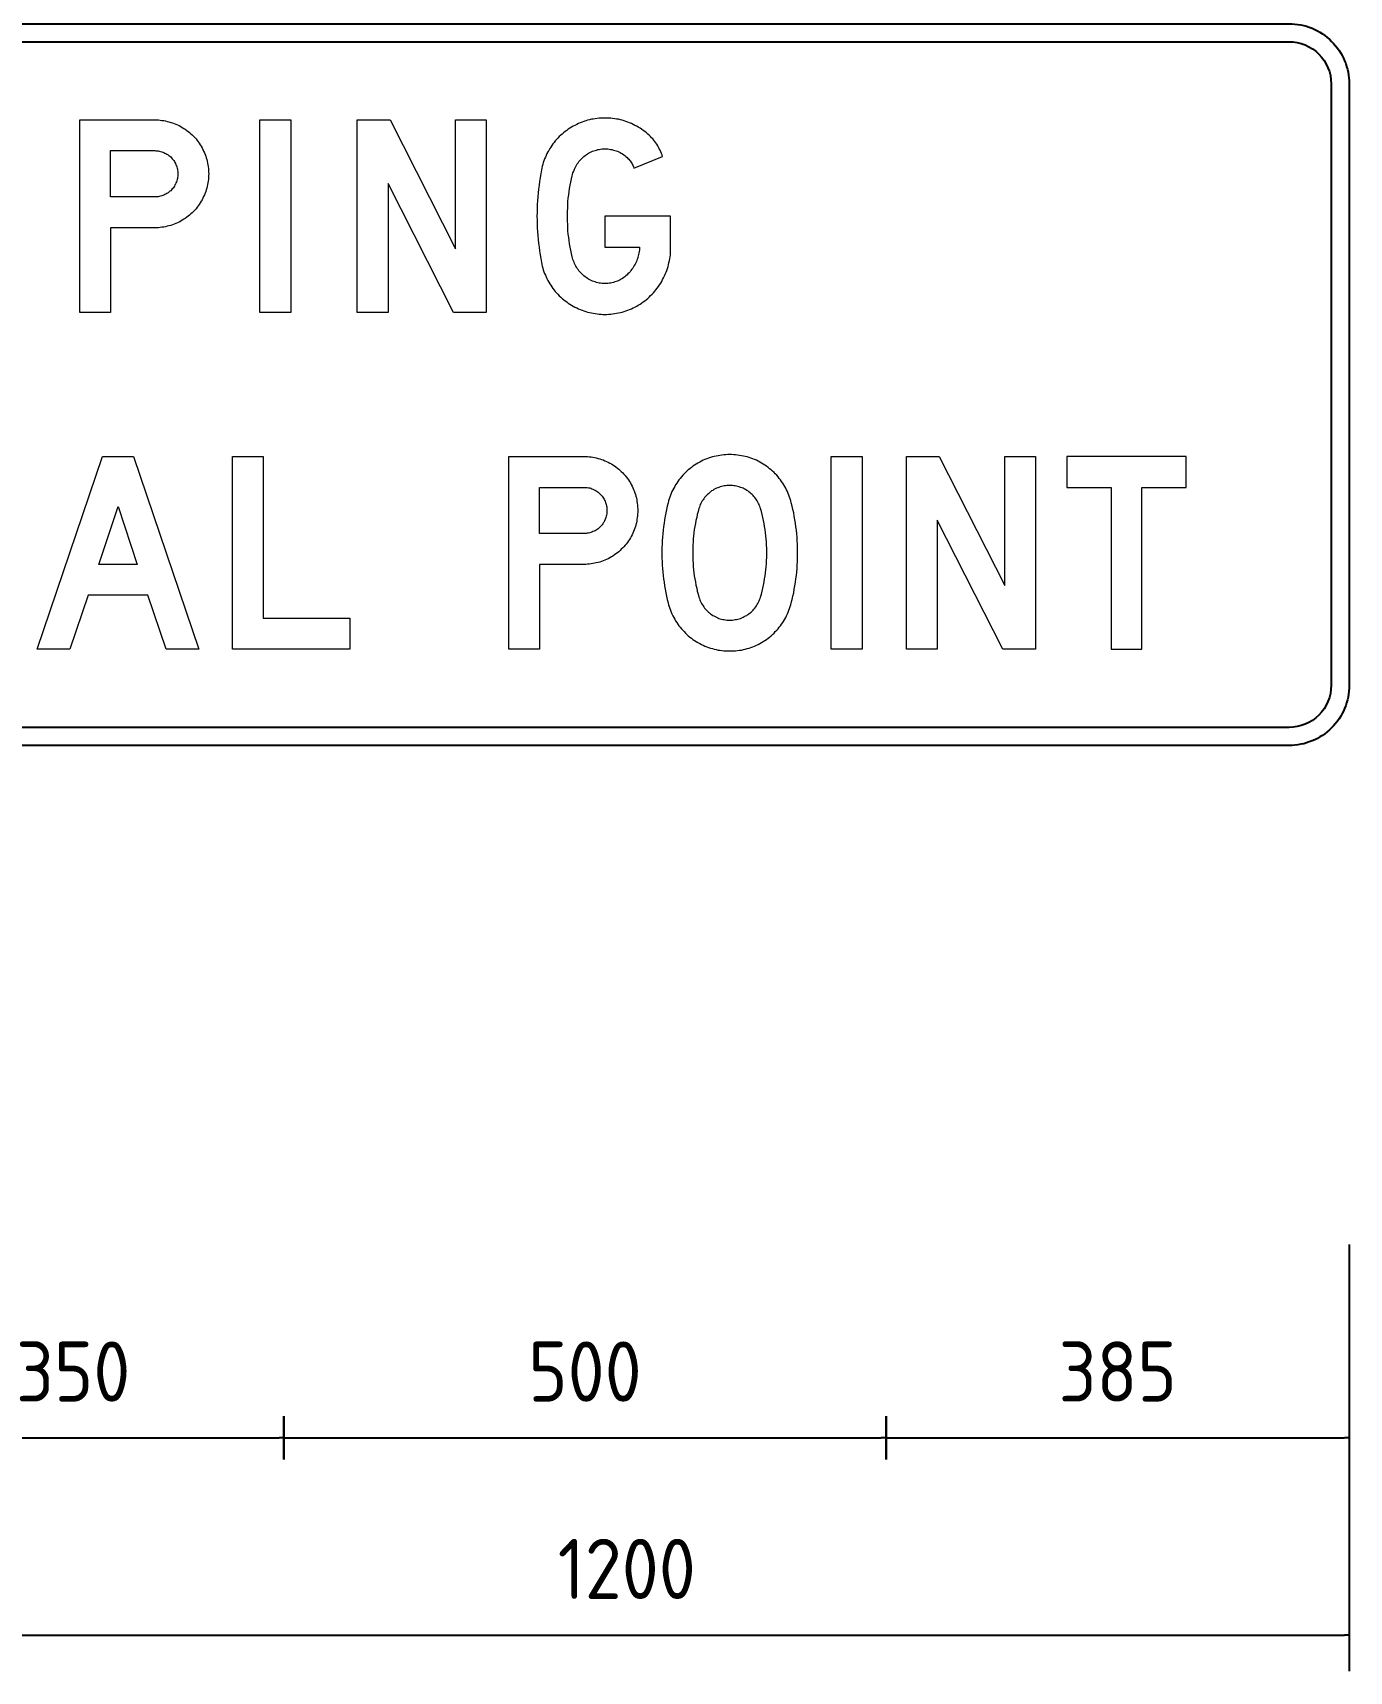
# Model space of a CAD drawing. Extents: x 0 to 420, y 0 to 297.
# Drawn here: x 207.4 to 262, y 146.9 to 214.9 of the extents above; entities that cross this region are included whole.
import ezdxf

# ---------------------------------------------------------------- set-up
doc = ezdxf.new("R2010")
doc.units = 0
doc.header["$LTSCALE"] = 0.3
doc.layers.get('0').update_dxf_attribs({"linetype": 'CONTINUOUS'})
doc.layers.get('DEFPOINTS').update_dxf_attribs({"linetype": 'CONTINUOUS'})
for name, color, linetype in [('BLUE', 162, 'CONTINUOUS'), ('L25', 1, 'CONTINUOUS'), ('T25', 1, 'CONTINUOUS')]:
    doc.layers.add(name, color=color, linetype=linetype)
doc.styles.add('ISO', font='iso.shx')
doc.dimstyles.new('SIGNSDIM', dxfattribs={"dimtxt": 2.5, "dimasz": 0.2, "dimexe": 1.5, "dimexo": 2, "dimgap": 1.5, "dimtad": 1, "dimdec": 4, "dimlfac": 20, "dimrnd": 1, "dimdsep": 46, "dimtxsty": 'ISO', "dimblk": 'SGNDIM', "dimcen": 2.5, "dimse2": 1, "dimadec": 0, "dimazin": 0, "dimtfac": 1, "dimtdec": 4, "dimtix": 1, "dimtmove": 0, "dimatfit": 3, "dimldrblk": 'SGNDIM', "dimfxl": 1, "dimtolj": 1, "dimtzin": 0, "dimarcsym": 0})

# ---------------------------------------------------------------- blocks, each defined once
blk = doc.blocks.new('SGNDIM')
for p, q in [((0, 4.5), (0, -4.5)), ((0, 0), (-1, 0))]:
    blk.add_line(p, q)
blk = doc.blocks.new('*D9')
at = {"layer": 'DEFPOINTS', "color": 0, "transparency": 16777216}
for p in [(202.044, 158.861), (262.049, 158.861), (262.049, 148.373)]:
    blk.add_point(p, dxfattribs=at)
at = {"layer": 'T25', "color": 0, "lineweight": -2, "transparency": 16777216}
for p, q in [((262.049, 156.861), (262.049, 146.873)), ((202.244, 148.373), (261.849, 148.373))]:
    blk.add_line(p, q, dxfattribs=at)
at = {"layer": 'T25', "color": 0, "lineweight": -2, "transparency": 16777216, "xscale": 0.2, "yscale": 0.2, "zscale": 0.2, "rotation": 180}
blk.add_blockref('SGNDIM', (202.044, 148.373), dxfattribs=at)
at = {"layer": 'T25', "color": 0, "lineweight": -2, "transparency": 16777216, "xscale": 0.2, "yscale": 0.2, "zscale": 0.2}
blk.add_blockref('SGNDIM', (262.049, 148.373), dxfattribs=at)
at = {"layer": 'T25', "color": 0, "transparency": 16777216, "insert": (232.046, 151.123), "char_height": 2.5, "attachment_point": 5, "style": 'ISO'}
blk.add_mtext('\\A1;1200', dxfattribs=at)
blk = doc.blocks.new('*D22')
at = {"layer": 'DEFPOINTS', "color": 0, "transparency": 16777216}
for p in [(242.817, 166.607), (262.049, 166.607), (262.049, 156.573)]:
    blk.add_point(p, dxfattribs=at)
at = {"layer": 'T25', "color": 0, "lineweight": -2, "transparency": 16777216}
for p, q in [((262.049, 164.607), (262.049, 155.073)), ((243.017, 156.573), (261.849, 156.573))]:
    blk.add_line(p, q, dxfattribs=at)
at = {"layer": 'T25', "color": 0, "lineweight": -2, "transparency": 16777216, "xscale": 0.2, "yscale": 0.2, "zscale": 0.2, "rotation": 180}
blk.add_blockref('SGNDIM', (242.817, 156.573), dxfattribs=at)
at = {"layer": 'T25', "color": 0, "lineweight": -2, "transparency": 16777216, "xscale": 0.2, "yscale": 0.2, "zscale": 0.2}
blk.add_blockref('SGNDIM', (262.049, 156.573), dxfattribs=at)
at = {"layer": 'T25', "color": 0, "transparency": 16777216, "insert": (252.433, 159.323), "char_height": 2.5, "attachment_point": 5, "style": 'ISO'}
blk.add_mtext('\\A1;385', dxfattribs=at)
blk = doc.blocks.new('*D23')
at = {"layer": 'DEFPOINTS', "color": 0, "transparency": 16777216}
for p in [(217.803, 169.401), (242.817, 169.401), (242.817, 156.573)]:
    blk.add_point(p, dxfattribs=at)
at = {"layer": 'T25', "color": 0, "lineweight": -2, "transparency": 16777216}
blk.add_line((218.003, 156.573), (242.617, 156.573), dxfattribs=at)
at = {"layer": 'T25', "color": 0, "lineweight": -2, "transparency": 16777216, "xscale": 0.2, "yscale": 0.2, "zscale": 0.2, "rotation": 180}
blk.add_blockref('SGNDIM', (217.803, 156.573), dxfattribs=at)
at = {"layer": 'T25', "color": 0, "lineweight": -2, "transparency": 16777216, "xscale": 0.2, "yscale": 0.2, "zscale": 0.2}
blk.add_blockref('SGNDIM', (242.817, 156.573), dxfattribs=at)
at = {"layer": 'T25', "color": 0, "transparency": 16777216, "insert": (230.31, 159.323), "char_height": 2.5, "attachment_point": 5, "style": 'ISO'}
blk.add_mtext('\\A1;500', dxfattribs=at)
blk = doc.blocks.new('*D24')
at = {"layer": 'DEFPOINTS', "color": 0, "transparency": 16777216}
for p in [(200.303, 194.073), (217.803, 194.073), (217.803, 156.573)]:
    blk.add_point(p, dxfattribs=at)
at = {"layer": 'T25', "color": 0, "lineweight": -2, "transparency": 16777216}
blk.add_line((200.503, 156.573), (217.603, 156.573), dxfattribs=at)
at = {"layer": 'T25', "color": 0, "lineweight": -2, "transparency": 16777216, "xscale": 0.2, "yscale": 0.2, "zscale": 0.2, "rotation": 180}
blk.add_blockref('SGNDIM', (200.303, 156.573), dxfattribs=at)
at = {"layer": 'T25', "color": 0, "lineweight": -2, "transparency": 16777216, "xscale": 0.2, "yscale": 0.2, "zscale": 0.2}
blk.add_blockref('SGNDIM', (217.803, 156.573), dxfattribs=at)
at = {"layer": 'T25', "color": 0, "transparency": 16777216, "insert": (209.053, 159.323), "char_height": 2.5, "attachment_point": 5, "style": 'ISO'}
blk.add_mtext('\\A1;350', dxfattribs=at)

msp = doc.modelspace()

# ---------------------------------------------------------------- linework, layer by layer
at = {"layer": 'BLUE'}
msp.add_lwpolyline([(112.7988317, 187.8326195), (112.7988317, 212.8181964, -0.4142135624), (114.5488317, 214.5681964), (259.5488317, 214.5681964, -0.4142135624), (261.2988317, 212.8181964), (261.2988317, 187.8326195, -0.4142135624), (259.5488317, 186.0826195), (114.5488317, 186.0826195, -0.4142135624)], format="xyb", close=True, dxfattribs=at)
at = {"layer": 'BLUE', "lineweight": 0}
for points in [[(212.441035, 206.8432972), (210.6005086, 206.8432972), (210.6005086, 203.3200039), (209.3252868, 203.3200039), (209.3252868, 211.3197202), (212.441035, 211.3197202), (212.5133414, 211.3197202), (212.5922211, 211.3197202), (212.6645274, 211.3131469), (212.7368338, 211.3000003), (212.8157135, 211.293427), (212.8880199, 211.2802804), (212.9603263, 211.2605605), (213.0326327, 211.2474139), (213.1049391, 211.2211206), (213.1772455, 211.2014007), (213.2495519, 211.1751075), (213.315285, 211.1488142), (213.3875914, 211.1159477), (213.4533245, 211.0830811), (213.5190575, 211.0502146), (213.5847906, 211.0107747), (213.6505237, 210.9713349), (213.7096835, 210.931895), (213.7688433, 210.8858819), (213.8345764, 210.846442), (213.8871628, 210.7938556), (213.9463226, 210.7478424), (213.9989091, 210.6952559), (214.0514955, 210.6426695), (214.104082, 210.590083), (214.1566685, 210.5309232), (214.2026816, 210.4717635), (214.2486948, 210.4126037), (214.2881346, 210.3534439), (214.3341478, 210.2877108), (214.3735876, 210.228551), (214.4064542, 210.162818), (214.4393207, 210.0970849), (214.4721873, 210.0247785), (214.5050538, 209.9590454), (214.5313471, 209.886739), (214.5576403, 209.8210059), (214.5839335, 209.7486995), (214.6036534, 209.6763931), (214.6233734, 209.6040867), (214.63652, 209.5317803), (214.6496666, 209.4529006), (214.6628132, 209.3805943), (214.6693865, 209.3082879), (214.6759598, 209.2294082), (214.6759598, 209.1571018), (214.6825331, 209.0847954), (214.6759598, 209.0059157), (214.6759598, 208.9336093), (214.6693865, 208.8547296), (214.6628132, 208.7824232), (214.6496666, 208.7101168), (214.63652, 208.6378104), (214.6233734, 208.5589307), (214.6036534, 208.4866243), (214.5839335, 208.4143179), (214.5576403, 208.3485848), (214.5313471, 208.2762784), (214.5050538, 208.203972), (214.4721873, 208.138239), (214.4393207, 208.0725059), (214.4064542, 208.0001995), (214.3735876, 207.9410397), (214.3341478, 207.8753066), (214.2881346, 207.8095735), (214.2486948, 207.7504138), (214.2026816, 207.691254), (214.1566685, 207.6320942), (214.104082, 207.5729344), (214.0514955, 207.520348), (213.9989091, 207.4677615), (213.9463226, 207.415175), (213.8871628, 207.3691619), (213.8345764, 207.3231487), (213.7688433, 207.2771355), (213.7096835, 207.2311224), (213.6505237, 207.1916825), (213.5847906, 207.1522427), (213.5190575, 207.1128028), (213.4533245, 207.0799363), (213.3875914, 207.0470698), (213.315285, 207.0142032), (213.2495519, 206.98791), (213.1772455, 206.9616167), (213.1049391, 206.9418968), (213.0326327, 206.9221769), (212.9603263, 206.902457), (212.8880199, 206.882737), (212.8157135, 206.8695904), (212.7368338, 206.8630171), (212.6645274, 206.8498705), (212.5922211, 206.8432972), (212.5133414, 206.8432972)], [(216.8057118, 211.3197202), (218.0875069, 211.3197202), (218.0875069, 203.3200039), (216.8057118, 203.3200039), (216.8057118, 211.3197202)], [(220.8548698, 211.3197202), (222.2155446, 211.3197202), (224.930321, 205.9624739), (224.930321, 211.3197202), (226.2121162, 211.3197202), (226.2121162, 203.3200039), (224.8514413, 203.3200039), (222.1366649, 208.6838236), (222.1366649, 203.3200039), (220.8548698, 203.3200039), (220.8548698, 211.3197202)], [(232.3384397, 209.3214345), (233.5347818, 209.801286), (233.5150619, 209.8670191), (233.4887686, 209.9327522), (233.4624754, 209.9984852), (233.4296089, 210.0642183), (233.3967423, 210.1233781), (233.3638758, 210.1891112), (233.3310092, 210.248271), (233.2915694, 210.3074307), (233.2521295, 210.3665905), (233.2126897, 210.419177), (233.1666765, 210.4783368), (233.1206634, 210.5309232), (233.0746502, 210.5835097), (233.028637, 210.6360962), (232.9760506, 210.6821093), (232.9168908, 210.7346958), (232.857731, 210.7872823), (232.7919979, 210.8398687), (232.7262648, 210.8858819), (232.6605318, 210.931895), (232.5947987, 210.9779082), (232.5224923, 211.0173481), (232.4567592, 211.0633612), (232.3844528, 211.0962278), (232.3121464, 211.1356676), (232.23984, 211.1685342), (232.1609603, 211.2014007), (232.0886539, 211.2276939), (232.0097742, 211.2539872), (231.9374678, 211.2802804), (231.8585881, 211.3065736), (231.7797084, 211.3262936), (231.7008287, 211.3460135), (231.621949, 211.3591601), (231.5430693, 211.3723067), (231.4576163, 211.3854533), (231.3787366, 211.3920266), (231.2998569, 211.3985999), (231.2209772, 211.3985999), (231.1355242, 211.3985999), (231.0566445, 211.3985999), (230.9777648, 211.3985999), (230.8988851, 211.3920266), (230.8134321, 211.3854533), (230.7345524, 211.3723067), (230.6556727, 211.3591601), (230.576793, 211.3460135), (230.4979133, 211.3262936), (230.4190336, 211.3065736), (230.3401539, 211.2802804), (230.2678475, 211.2539872), (230.1889678, 211.2276939), (230.1100881, 211.2014007), (230.0377817, 211.1685342), (229.9654753, 211.1356676), (229.8931689, 211.0962278), (229.8208625, 211.0633612), (229.7551294, 211.0173481), (229.682823, 210.9779082), (229.61709, 210.931895), (229.5513569, 210.8858819), (229.4856238, 210.8398687), (229.4198907, 210.7872823), (229.3607309, 210.7346958), (229.3015711, 210.6821093), (229.2424114, 210.6295229), (229.1832516, 210.5703631), (229.1306651, 210.5112033), (229.0780787, 210.4520435), (229.0320655, 210.3863104), (228.979479, 210.3271507), (228.9334659, 210.2614176), (228.8874527, 210.1956845), (228.8480129, 210.1299514), (228.808573, 210.057645), (228.7691332, 209.9919119), (228.7296933, 209.9196055), (228.6968268, 209.8472992), (228.6639602, 209.7749928), (228.6310937, 209.7026864), (228.6048004, 209.6238067), (228.5785072, 209.5515003), (228.5587873, 209.4726206), (228.5324941, 209.4003142), (228.5193474, 209.3214345), (228.4996275, 209.2425548), (228.4733343, 209.0847954), (228.447041, 208.927036), (228.4207478, 208.7627033), (228.4010279, 208.6049439), (228.381308, 208.4471845), (228.361588, 208.2894251), (228.3484414, 208.1250923), (228.3418681, 207.9673329), (228.3287215, 207.8030002), (228.3221482, 207.6452408), (228.3221482, 207.4809081), (228.3155749, 207.3231487), (228.3221482, 207.158816), (228.3221482, 207.0010566), (228.3287215, 206.8367239), (228.3418681, 206.6789645), (228.3484414, 206.5212051), (228.361588, 206.3568724), (228.381308, 206.199113), (228.4010279, 206.0347803), (228.4207478, 205.8770208), (228.447041, 205.7192614), (228.4733343, 205.561502), (228.4996275, 205.4037426), (228.5193474, 205.3248629), (228.5324941, 205.2459832), (228.5587873, 205.1671035), (228.5785072, 205.0947971), (228.6048004, 205.0159174), (228.6310937, 204.943611), (228.6639602, 204.8713047), (228.6968268, 204.7989983), (228.7296933, 204.7266919), (228.7691332, 204.6543855), (228.808573, 204.5820791), (228.8480129, 204.516346), (228.8874527, 204.4506129), (228.9334659, 204.3848798), (228.979479, 204.3191467), (229.0320655, 204.2534137), (229.0780787, 204.1942539), (229.1306651, 204.1350941), (229.1832516, 204.0759343), (229.2424114, 204.0167746), (229.3015711, 203.9641881), (229.3607309, 203.9050283), (229.4198907, 203.8590152), (229.4856238, 203.8064287), (229.5513569, 203.7604155), (229.61709, 203.7078291), (229.682823, 203.6683892), (229.7551294, 203.622376), (229.8208625, 203.5829362), (229.8931689, 203.5434963), (229.9654753, 203.5106298), (230.0377817, 203.4777633), (230.1100881, 203.4448967), (230.1889678, 203.4120302), (230.2678475, 203.3857369), (230.3401539, 203.3594437), (230.4190336, 203.3397238), (230.4979133, 203.3200039), (230.576793, 203.3002839), (230.6556727, 203.2871373), (230.7345524, 203.2739907), (230.8134321, 203.2608441), (230.8988851, 203.2542708), (230.9777648, 203.2476975), (231.0566445, 203.2411242), (231.1355242, 203.2411242), (231.2209772, 203.2411242), (231.2998569, 203.2476975), (231.3787366, 203.2542708), (231.4576163, 203.2608441), (231.5430693, 203.2739907), (231.621949, 203.2871373), (231.7008287, 203.3002839), (231.7797084, 203.3200039), (231.8585881, 203.3397238), (231.9374678, 203.3594437), (232.0097742, 203.3857369), (232.0886539, 203.4120302), (232.1609603, 203.4448967), (232.23984, 203.4777633), (232.3121464, 203.5106298), (232.3844528, 203.5434963), (232.4567592, 203.5829362), (232.5224923, 203.622376), (232.5947987, 203.6683892), (232.6605318, 203.7078291), (232.7262648, 203.7604155), (232.7919979, 203.8064287), (232.857731, 203.8590152), (232.9168908, 203.9050283), (232.9760506, 203.9641881), (233.0352103, 204.0233479), (233.0943701, 204.0825076), (233.1535299, 204.1416674), (233.2061164, 204.2074005), (233.2587028, 204.2665603), (233.3112893, 204.3322934), (233.3638758, 204.4045998), (233.4098889, 204.4703328), (233.4559021, 204.5426392), (233.4953419, 204.6149456), (233.5347818, 204.687252), (233.5742216, 204.7595584), (233.6136615, 204.8384381), (233.646528, 204.9173178), (233.6793946, 204.9896242), (233.7056878, 205.0685039), (233.731981, 205.1473836), (233.7582743, 205.2328366), (233.7779942, 205.3117163), (233.7977141, 205.390596), (233.8174341, 205.476049), (233.8305807, 205.5549287), (233.8437273, 205.6403817), (233.8568739, 205.7192614), (233.8568739, 207.3231487), (231.1355242, 207.3231487), (231.1355242, 206.0413536), (232.5750788, 206.0413536), (232.5750788, 205.9821938), (232.5685054, 205.9164607), (232.5619321, 205.8573009), (232.5487855, 205.7915678), (232.5356389, 205.7324081), (232.5224923, 205.6732483), (232.5093457, 205.6140885), (232.4896257, 205.5549287), (232.4633325, 205.495769), (232.4436126, 205.4366092), (232.4173194, 205.3774494), (232.3910261, 205.3248629), (232.3581596, 205.2722765), (232.325293, 205.2131167), (232.2924265, 205.1605302), (232.2595599, 205.1145171), (232.2201201, 205.0619306), (232.1806802, 205.0159174), (232.1412404, 204.9699043), (232.0952272, 204.9238911), (232.0557874, 204.8844513), (232.0097742, 204.8450114), (231.9637611, 204.8055716), (231.9177479, 204.772705), (231.8651614, 204.7398385), (231.8191483, 204.7069719), (231.7665618, 204.6806787), (231.7139753, 204.6543855), (231.6548156, 204.6280922), (231.6022291, 204.6083723), (231.5430693, 204.5886524), (231.4904829, 204.5689325), (231.4313231, 204.5557858), (231.3721633, 204.5426392), (231.3130035, 204.5360659), (231.2538438, 204.5294926), (231.194684, 204.5229193), (231.1355242, 204.5229193), (231.0763644, 204.5229193), (231.0172047, 204.5294926), (230.9580449, 204.5360659), (230.9054584, 204.5426392), (230.8462986, 204.5557858), (230.7871389, 204.5689325), (230.7279791, 204.5886524), (230.6753926, 204.6083723), (230.6162328, 204.6280922), (230.5636464, 204.6543855), (230.5110599, 204.6806787), (230.4584734, 204.7069719), (230.4124603, 204.7398385), (230.3598738, 204.772705), (230.3138606, 204.8055716), (230.2678475, 204.8450114), (230.2218343, 204.8844513), (230.1758212, 204.9238911), (230.1363813, 204.963331), (230.0969415, 205.0093441), (230.0575016, 205.0553573), (230.0246351, 205.1013705), (229.9917685, 205.1539569), (229.958902, 205.1999701), (229.9260354, 205.2525565), (229.8997422, 205.305143), (229.873449, 205.3577295), (229.8537291, 205.4168893), (229.8274358, 205.4694757), (229.8077159, 205.5286355), (229.7945693, 205.581222), (229.7814227, 205.6403817), (229.7485561, 205.7718479), (229.7222629, 205.9098874), (229.6959697, 206.0413536), (229.6696764, 206.1728197), (229.6499565, 206.3108592), (229.6368099, 206.4423254), (229.61709, 206.5803649), (229.6039433, 206.711831), (229.59737, 206.8498705), (229.5907967, 206.9813367), (229.5842234, 207.1193761), (229.5842234, 207.2574156), (229.5842234, 207.3888818), (229.5842234, 207.5269213), (229.5907967, 207.6583874), (229.59737, 207.7964269), (229.6039433, 207.9344664), (229.61709, 208.0659326), (229.6368099, 208.203972), (229.6499565, 208.3354382), (229.6696764, 208.4669044), (229.6959697, 208.6049439), (229.7222629, 208.73641), (229.7485561, 208.8678762), (229.7814227, 208.9993424), (229.7945693, 209.0585021), (229.8077159, 209.1176619), (229.8274358, 209.1702484), (229.8537291, 209.2294082), (229.873449, 209.2819946), (229.8997422, 209.3345811), (229.9260354, 209.3871676), (229.958902, 209.439754), (229.9917685, 209.4923405), (230.0246351, 209.5383537), (230.0575016, 209.5909401), (230.0969415, 209.6369533), (230.1363813, 209.6763931), (230.1758212, 209.7224063), (230.2218343, 209.7618461), (230.2678475, 209.801286), (230.3138606, 209.8407258), (230.3598738, 209.8735924), (230.4124603, 209.9064589), (230.4584734, 209.9393255), (230.5110599, 209.9656187), (230.5636464, 209.9919119), (230.6162328, 210.0182052), (230.6753926, 210.0379251), (230.7279791, 210.057645), (230.7871389, 210.0707916), (230.8462986, 210.0905116), (230.9054584, 210.0970849), (230.9580449, 210.1102315), (231.0172047, 210.1168048), (231.0763644, 210.1233781), (231.1355242, 210.1233781), (231.194684, 210.1233781), (231.2538438, 210.1168048), (231.3130035, 210.1102315), (231.3721633, 210.0970849), (231.4313231, 210.0905116), (231.4904829, 210.0707916), (231.5430693, 210.057645), (231.6022291, 210.0379251), (231.6548156, 210.0182052), (231.7139753, 209.9919119), (231.7665618, 209.9656187), (231.8191483, 209.9393255), (231.8651614, 209.9064589), (231.9177479, 209.8735924), (231.9637611, 209.8407258), (232.0097742, 209.801286), (232.0557874, 209.7618461), (232.0952272, 209.7224063), (232.1280938, 209.6895398), (232.1609603, 209.6500999), (232.1872536, 209.6172334), (232.2135468, 209.5777935), (232.23984, 209.5383537), (232.2661333, 209.4923405), (232.2858532, 209.4529006), (232.3055731, 209.4134608), (232.3187197, 209.3674476)], [(212.441035, 208.1250923), (210.6005086, 208.1250923), (210.6005086, 210.0444984), (212.441035, 210.0444984), (212.4870481, 210.0379251), (212.5396346, 210.0379251), (212.5856477, 210.0313518), (212.6316609, 210.0247785), (212.6842474, 210.0116319), (212.7302605, 209.9984852), (212.7762737, 209.9853386), (212.8222869, 209.9656187), (212.8617267, 209.9458988), (212.9077399, 209.9196055), (212.9471797, 209.8998856), (212.9931929, 209.8735924), (213.0326327, 209.8407258), (213.0654993, 209.8144326), (213.1049391, 209.7815661), (213.1378057, 209.7421262), (213.1706722, 209.7092597), (213.2035387, 209.6698198), (213.229832, 209.63038), (213.2561252, 209.5909401), (213.2824184, 209.5515003), (213.3021384, 209.5054871), (213.3218583, 209.459474), (213.3415782, 209.4134608), (213.3547248, 209.3674476), (213.3678715, 209.3214345), (213.3810181, 209.2754213), (213.3875914, 209.2294082), (213.3941647, 209.1768217), (213.400738, 209.1308085), (213.400738, 209.0847954), (213.400738, 209.0322089), (213.3941647, 208.9861957), (213.3875914, 208.9336093), (213.3810181, 208.8875961), (213.3678715, 208.841583), (213.3547248, 208.7955698), (213.3415782, 208.7495566), (213.3218583, 208.7035435), (213.3021384, 208.6575303), (213.2824184, 208.6180905), (213.2561252, 208.5720773), (213.229832, 208.5326375), (213.2035387, 208.4931976), (213.1706722, 208.4537578), (213.1378057, 208.4208912), (213.1049391, 208.3814514), (213.0654993, 208.3551581), (213.0326327, 208.3222916), (212.9931929, 208.2894251), (212.9471797, 208.2631318), (212.9077399, 208.2434119), (212.8617267, 208.2171187), (212.8222869, 208.1973987), (212.7762737, 208.1776788), (212.7302605, 208.1645322), (212.6842474, 208.1513856), (212.6316609, 208.138239), (212.5856477, 208.1316656), (212.5396346, 208.1250923), (212.4870481, 208.1250923)], [(233.7648476, 195.4188871), (233.7254077, 195.2742743), (233.6925412, 195.1362348), (233.666248, 194.991622), (233.6399547, 194.8535826), (233.6136615, 194.7089698), (233.5939416, 194.564357), (233.5742216, 194.4197442), (233.5545017, 194.2751314), (233.5413551, 194.1305186), (233.5282085, 193.9859059), (233.5150619, 193.8412931), (233.5084886, 193.6966803), (233.5019152, 193.5520675), (233.5019152, 193.4074547), (233.5019152, 193.2628419), (233.5019152, 193.1182291), (233.5084886, 192.9736164), (233.5150619, 192.8290036), (233.5282085, 192.6843908), (233.5413551, 192.539778), (233.5545017, 192.3951652), (233.5742216, 192.2505524), (233.5939416, 192.1125129), (233.6136615, 191.9679002), (233.6399547, 191.8232874), (233.666248, 191.6786746), (233.6925412, 191.5406351), (233.7254077, 191.3960223), (233.7648476, 191.2579828), (233.7845675, 191.1791031), (233.8042874, 191.1002234), (233.8305807, 191.0213437), (233.8568739, 190.9490373), (233.8897404, 190.8701576), (233.922607, 190.7978513), (233.9554735, 190.7255449), (233.9949134, 190.6532385), (234.0343532, 190.5809321), (234.0737931, 190.5086257), (234.1198062, 190.4428926), (234.1658194, 190.3705862), (234.2118326, 190.3048531), (234.264419, 190.2456933), (234.3170055, 190.1799603), (234.369592, 190.1208005), (234.4221784, 190.0616407), (234.4813382, 190.0024809), (234.540498, 189.9433212), (234.5996578, 189.8907347), (234.6653908, 189.8381482), (234.7311239, 189.7921351), (234.7902837, 189.7395486), (234.8625901, 189.6935354), (234.9283232, 189.6540956), (235.0006296, 189.6080824), (235.072936, 189.5686426), (235.1452424, 189.5292027), (235.2175488, 189.4963362), (235.2898551, 189.4634696), (235.3687348, 189.4306031), (235.4410412, 189.4043099), (235.5199209, 189.3780166), (235.5988006, 189.3582967), (235.6776803, 189.3385768), (235.75656, 189.3188569), (235.8354397, 189.2991369), (235.9143194, 189.2859903), (235.9931992, 189.279417), (236.0786522, 189.2662704), (236.1575319, 189.2596971), (236.2364116, 189.2596971), (236.3218646, 189.2596971), (236.4007443, 189.2596971), (236.4861973, 189.2596971), (236.565077, 189.2662704), (236.6439567, 189.279417), (236.7294097, 189.2859903), (236.8082894, 189.2991369), (236.8871691, 189.3188569), (236.9660488, 189.3385768), (237.0449285, 189.3582967), (237.1238082, 189.3780166), (237.2026879, 189.4043099), (237.2749943, 189.4306031), (237.353874, 189.4634696), (237.4261804, 189.4963362), (237.4984868, 189.5292027), (237.5707932, 189.5686426), (237.6430996, 189.6080824), (237.715406, 189.6540956), (237.7811391, 189.6935354), (237.8468721, 189.7395486), (237.9126052, 189.7921351), (237.9783383, 189.8381482), (238.0374981, 189.8907347), (238.1032312, 189.9433212), (238.1623909, 190.0024809), (238.2149774, 190.0616407), (238.2741372, 190.1208005), (238.3267237, 190.1799603), (238.3793101, 190.2456933), (238.4318966, 190.3048531), (238.4779097, 190.3705862), (238.5239229, 190.4428926), (238.5633628, 190.5086257), (238.6093759, 190.5809321), (238.6488158, 190.6532385), (238.6816823, 190.7255449), (238.7211222, 190.7978513), (238.7539887, 190.8701576), (238.7802819, 190.9490373), (238.8065752, 191.0213437), (238.8328684, 191.1002234), (238.8591616, 191.1791031), (238.8788816, 191.2579828), (238.9117481, 191.3960223), (238.9446146, 191.5406351), (238.9774812, 191.6786746), (239.0037744, 191.8232874), (239.0300677, 191.9679002), (239.0497876, 192.1125129), (239.0695075, 192.2505524), (239.0892274, 192.3951652), (239.102374, 192.539778), (239.1155207, 192.6843908), (239.122094, 192.8290036), (239.1352406, 192.9736164), (239.1352406, 193.1182291), (239.1418139, 193.2628419), (239.1418139, 193.4074547), (239.1352406, 193.5520675), (239.1352406, 193.6966803), (239.122094, 193.8412931), (239.1155207, 193.9859059), (239.102374, 194.1305186), (239.0892274, 194.2751314), (239.0695075, 194.4197442), (239.0497876, 194.564357), (239.0300677, 194.7089698), (239.0037744, 194.8535826), (238.9774812, 194.991622), (238.9446146, 195.1362348), (238.9117481, 195.2742743), (238.8788816, 195.4188871), (238.8591616, 195.4977668), (238.8328684, 195.5766465), (238.8065752, 195.6489529), (238.7802819, 195.7278326), (238.7539887, 195.8067123), (238.7211222, 195.8790187), (238.6816823, 195.9513251), (238.6488158, 196.0236315), (238.6093759, 196.0959379), (238.5633628, 196.1682443), (238.5239229, 196.2339773), (238.4779097, 196.2997104), (238.4318966, 196.3654435), (238.3793101, 196.4311766), (238.3267237, 196.4969097), (238.2741372, 196.5560695), (238.2149774, 196.6152292), (238.1623909, 196.674389), (238.1032312, 196.7269755), (238.0374981, 196.7861353), (237.9783383, 196.8321484), (237.9126052, 196.8847349), (237.8468721, 196.930748), (237.7811391, 196.9767612), (237.715406, 197.0227744), (237.6430996, 197.0622142), (237.5707932, 197.1082274), (237.4984868, 197.1410939), (237.4261804, 197.1805338), (237.353874, 197.2134003), (237.2749943, 197.2396935), (237.2026879, 197.2659868), (237.1238082, 197.29228), (237.0449285, 197.3185732), (236.9660488, 197.3382932), (236.8871691, 197.3580131), (236.8082894, 197.3711597), (236.7294097, 197.3843063), (236.6439567, 197.3974529), (236.565077, 197.4040263), (236.4861973, 197.4105996), (236.4007443, 197.4171729), (236.3218646, 197.4171729), (236.2364116, 197.4171729), (236.1575319, 197.4105996), (236.0786522, 197.4040263), (235.9931992, 197.3974529), (235.9143194, 197.3843063), (235.8354397, 197.3711597), (235.75656, 197.3580131), (235.6776803, 197.3382932), (235.5988006, 197.3185732), (235.5199209, 197.29228), (235.4410412, 197.2659868), (235.3687348, 197.2396935), (235.2898551, 197.2134003), (235.2175488, 197.1805338), (235.1452424, 197.1410939), (235.072936, 197.1082274), (235.0006296, 197.0622142), (234.9283232, 197.0227744), (234.8625901, 196.9767612), (234.7902837, 196.930748), (234.7311239, 196.8847349), (234.6653908, 196.8321484), (234.5996578, 196.7861353), (234.540498, 196.7269755), (234.4813382, 196.674389), (234.4221784, 196.6152292), (234.369592, 196.5560695), (234.3170055, 196.4969097), (234.264419, 196.4311766), (234.2118326, 196.3654435), (234.1658194, 196.2997104), (234.1198062, 196.2339773), (234.0737931, 196.1682443), (234.0343532, 196.0959379), (233.9949134, 196.0236315), (233.9554735, 195.9513251), (233.922607, 195.8790187), (233.8897404, 195.8067123), (233.8568739, 195.7278326), (233.8305807, 195.6489529), (233.8042874, 195.5766465), (233.7845675, 195.4977668)], [(207.5570668, 189.3385768), (210.2784165, 197.3382932), (211.5536383, 197.3382932), (214.274988, 189.3385768), (212.9143132, 189.3385768), (212.1583827, 191.580075), (209.6802454, 191.580075), (208.9177416, 189.3385768), (207.5570668, 189.3385768)], [(215.6685294, 197.3382932), (216.9437513, 197.3382932), (216.9437513, 190.6203719), (220.539351, 190.6203719), (220.539351, 189.3385768), (215.6685294, 189.3385768), (215.6685294, 197.3382932)], [(230.2612742, 192.8552968), (228.4273211, 192.8552968), (228.4273211, 189.3385768), (227.145526, 189.3385768), (227.145526, 197.3382932), (230.2612742, 197.3382932), (230.3401539, 197.3382932), (230.4124603, 197.3317199), (230.4847667, 197.3251465), (230.5636464, 197.3185732), (230.6359528, 197.3054266), (230.7082592, 197.29228), (230.7805655, 197.2791334), (230.8528719, 197.2594135), (230.9251783, 197.2396935), (230.9974847, 197.2134003), (231.0697911, 197.1936804), (231.1355242, 197.1608138), (231.2078306, 197.1345206), (231.2735637, 197.1016541), (231.3392968, 197.0622142), (231.4050299, 197.0293477), (231.4707629, 196.9899078), (231.5299227, 196.950468), (231.5956558, 196.9044548), (231.6548156, 196.8584416), (231.7139753, 196.8124285), (231.7665618, 196.759842), (231.8191483, 196.7138289), (231.8783081, 196.6546691), (231.9243212, 196.6020826), (231.9769077, 196.5494962), (232.0229208, 196.4903364), (232.068934, 196.4311766), (232.1149472, 196.3654435), (232.154387, 196.3062837), (232.1938269, 196.2405507), (232.2266934, 196.1748176), (232.2661333, 196.1090845), (232.2989998, 196.0433514), (232.325293, 195.971045), (232.3515863, 195.9053119), (232.3778795, 195.8330055), (232.4041727, 195.7606991), (232.4238927, 195.6883927), (232.4436126, 195.6160864), (232.4567592, 195.54378), (232.4699058, 195.4714736), (232.4830524, 195.3991672), (232.4896257, 195.3202875), (232.4961991, 195.2479811), (232.5027724, 195.1691014), (232.5027724, 195.096795), (232.5027724, 195.0244886), (232.4961991, 194.9456089), (232.4896257, 194.8733025), (232.4830524, 194.8009961), (232.4699058, 194.7221164), (232.4567592, 194.64981), (232.4436126, 194.5775036), (232.4238927, 194.5051972), (232.4041727, 194.4328908), (232.3778795, 194.3605844), (232.3515863, 194.288278), (232.325293, 194.222545), (232.2989998, 194.1502386), (232.2661333, 194.0845055), (232.2266934, 194.0187724), (232.1938269, 193.9530393), (232.154387, 193.8873062), (232.1149472, 193.8281465), (232.068934, 193.7624134), (232.0229208, 193.7032536), (231.9769077, 193.6506671), (231.9243212, 193.5915073), (231.8783081, 193.5389209), (231.8191483, 193.4863344), (231.7665618, 193.4337479), (231.7139753, 193.3811615), (231.6548156, 193.3351483), (231.5956558, 193.2891352), (231.5299227, 193.2496953), (231.4707629, 193.2036821), (231.4050299, 193.1642423), (231.3392968, 193.1313758), (231.2735637, 193.0919359), (231.2078306, 193.0590694), (231.1355242, 193.0327761), (231.0697911, 193.0064829), (230.9974847, 192.9801897), (230.9251783, 192.9538964), (230.8528719, 192.9341765), (230.7805655, 192.9144566), (230.7082592, 192.90131), (230.6359528, 192.8881633), (230.5636464, 192.8750167), (230.4847667, 192.8684434), (230.4124603, 192.8618701), (230.3401539, 192.8552968)], [(240.5353553, 197.3382932), (241.8171504, 197.3382932), (241.8171504, 189.3385768), (240.5353553, 189.3385768), (240.5353553, 197.3382932)], [(243.6642501, 197.3382932), (245.0183517, 197.3382932), (247.7397014, 191.9744735), (247.7397014, 197.3382932), (249.0149232, 197.3382932), (249.0149232, 189.3385768), (247.6608217, 189.3385768), (244.939472, 194.6958232), (244.939472, 189.3385768), (243.6642501, 189.3385768), (243.6642501, 197.3382932)], [(250.3230116, 197.3382932), (250.3230116, 196.056498), (252.1635379, 196.056498), (252.1635379, 189.3385768), (253.4387598, 189.3385768), (253.4387598, 196.056498), (255.2792862, 196.056498), (255.2792862, 197.3382932), (250.3230116, 197.3382932)], [(230.2612742, 194.1370919), (228.4273211, 194.1370919), (228.4273211, 196.056498), (230.2612742, 196.056498), (230.3138606, 196.056498), (230.3598738, 196.0499247), (230.405887, 196.0499247), (230.4584734, 196.0367781), (230.5044866, 196.0302048), (230.5504998, 196.0170582), (230.5965129, 195.9973382), (230.6425261, 195.9776183), (230.6885392, 195.9578984), (230.7279791, 195.9381785), (230.7739922, 195.9118852), (230.8134321, 195.885592), (230.8528719, 195.8592988), (230.8857385, 195.8264322), (230.9251783, 195.7935657), (230.9580449, 195.7606991), (230.9909114, 195.7212593), (231.023778, 195.6883927), (231.0500712, 195.6489529), (231.0763644, 195.6029397), (231.1026577, 195.5634999), (231.1223776, 195.52406), (231.1486708, 195.4780469), (231.1618174, 195.4320337), (231.1815374, 195.3860206), (231.194684, 195.3400074), (231.2012573, 195.2939942), (231.2144039, 195.2414078), (231.2144039, 195.1953946), (231.2209772, 195.1428081), (231.2209772, 195.096795), (231.2209772, 195.0507818), (231.2144039, 194.9981954), (231.2144039, 194.9521822), (231.2012573, 194.906169), (231.194684, 194.8535826), (231.1815374, 194.8075694), (231.1618174, 194.7615563), (231.1486708, 194.7155431), (231.1223776, 194.6761032), (231.1026577, 194.6300901), (231.0763644, 194.5906502), (231.0500712, 194.5446371), (231.023778, 194.5051972), (230.9909114, 194.4723307), (230.9580449, 194.4328908), (230.9251783, 194.4000243), (230.8857385, 194.3671577), (230.8528719, 194.3342912), (230.8134321, 194.307998), (230.7739922, 194.2817047), (230.7279791, 194.2554115), (230.6885392, 194.2356916), (230.6425261, 194.2159717), (230.5965129, 194.1962517), (230.5504998, 194.1831051), (230.5044866, 194.1699585), (230.4584734, 194.1568119), (230.405887, 194.1502386), (230.3598738, 194.1436653), (230.3138606, 194.1370919)], [(235.0400694, 195.1756747), (235.0072029, 195.0507818), (234.9743363, 194.925889), (234.9480431, 194.8009961), (234.9151766, 194.6761032), (234.8954566, 194.5512104), (234.8691634, 194.4263175), (234.8494435, 194.3014247), (234.8362969, 194.1699585), (234.8165769, 194.0450656), (234.8034303, 193.9135995), (234.796857, 193.7887066), (234.7902837, 193.6572404), (234.7837104, 193.5323476), (234.7837104, 193.4008814), (234.7837104, 193.2759885), (234.7837104, 193.1445224), (234.7902837, 193.0130562), (234.796857, 192.8881633), (234.8034303, 192.7566972), (234.8165769, 192.6318043), (234.8362969, 192.5069115), (234.8494435, 192.3754453), (234.8691634, 192.2505524), (234.8954566, 192.1256596), (234.9151766, 191.9941934), (234.9480431, 191.8693005), (234.9743363, 191.7444077), (235.0072029, 191.6195148), (235.0400694, 191.494622), (235.0597894, 191.4420355), (235.0795093, 191.389449), (235.0992292, 191.3368625), (235.1255224, 191.2842761), (235.1518157, 191.2316896), (235.1781089, 191.1856765), (235.2109754, 191.1396633), (235.243842, 191.0870768), (235.2767085, 191.0410637), (235.3161484, 191.0016238), (235.3555882, 190.9556107), (235.3950281, 190.9161708), (235.4344679, 190.876731), (235.4804811, 190.8438644), (235.5199209, 190.8044246), (235.5659341, 190.771558), (235.6185206, 190.7386915), (235.6645337, 190.7123982), (235.7171202, 190.686105), (235.7697067, 190.6598118), (235.8222931, 190.6400919), (235.8748796, 190.6137986), (235.9274661, 190.600652), (235.9800525, 190.5809321), (236.0392123, 190.5677855), (236.0917988, 190.5612122), (236.1509586, 190.5480655), (236.203545, 190.5414922), (236.2627048, 190.5414922), (236.3218646, 190.5349189), (236.3810244, 190.5414922), (236.4336108, 190.5414922), (236.4927706, 190.5480655), (236.5453571, 190.5612122), (236.6045168, 190.5677855), (236.6571033, 190.5809321), (236.7162631, 190.600652), (236.7688495, 190.6137986), (236.821436, 190.6400919), (236.8740225, 190.6598118), (236.926609, 190.686105), (236.9726221, 190.7123982), (237.0252086, 190.7386915), (237.0712217, 190.771558), (237.1172349, 190.8044246), (237.1632481, 190.8438644), (237.2092612, 190.876731), (237.2487011, 190.9161708), (237.2881409, 190.9556107), (237.3275808, 191.0016238), (237.3670206, 191.0410637), (237.3998872, 191.0870768), (237.4327537, 191.1396633), (237.4590469, 191.1856765), (237.4919135, 191.2316896), (237.5182067, 191.2842761), (237.5379266, 191.3368625), (237.5642199, 191.389449), (237.5839398, 191.4420355), (237.5970864, 191.494622), (237.6365263, 191.6195148), (237.6693928, 191.7444077), (237.695686, 191.8693005), (237.7219793, 191.9941934), (237.7482725, 192.1256596), (237.7679924, 192.2505524), (237.7877124, 192.3754453), (237.8074323, 192.5069115), (237.8205789, 192.6318043), (237.8337255, 192.7566972), (237.8468721, 192.8881633), (237.8534454, 193.0130562), (237.8600188, 193.1445224), (237.8600188, 193.2759885), (237.8600188, 193.4008814), (237.8600188, 193.5323476), (237.8534454, 193.6572404), (237.8468721, 193.7887066), (237.8337255, 193.9135995), (237.8205789, 194.0450656), (237.8074323, 194.1699585), (237.7877124, 194.3014247), (237.7679924, 194.4263175), (237.7482725, 194.5512104), (237.7219793, 194.6761032), (237.695686, 194.8009961), (237.6693928, 194.925889), (237.6365263, 195.0507818), (237.5970864, 195.1756747), (237.5839398, 195.2348345), (237.5642199, 195.2874209), (237.5379266, 195.3400074), (237.5182067, 195.3925939), (237.4919135, 195.438607), (237.4590469, 195.4911935), (237.4327537, 195.5372067), (237.3998872, 195.5832198), (237.3670206, 195.629233), (237.3275808, 195.6752461), (237.2881409, 195.714686), (237.2487011, 195.7606991), (237.2092612, 195.7935657), (237.1632481, 195.8330055), (237.1172349, 195.8658721), (237.0712217, 195.9053119), (237.0252086, 195.9316052), (236.9726221, 195.9644717), (236.926609, 195.9907649), (236.8740225, 196.0170582), (236.821436, 196.0367781), (236.7688495, 196.056498), (236.7162631, 196.0762179), (236.6571033, 196.0893646), (236.6045168, 196.1025112), (236.5453571, 196.1156578), (236.4927706, 196.1222311), (236.4336108, 196.1288044), (236.3810244, 196.1353777), (236.3218646, 196.1353777), (236.2627048, 196.1353777), (236.203545, 196.1288044), (236.1509586, 196.1222311), (236.0917988, 196.1156578), (236.0392123, 196.1025112), (235.9800525, 196.0893646), (235.9274661, 196.0762179), (235.8748796, 196.056498), (235.8222931, 196.0367781), (235.7697067, 196.0170582), (235.7171202, 195.9907649), (235.6645337, 195.9644717), (235.6185206, 195.9316052), (235.5659341, 195.9053119), (235.5199209, 195.8658721), (235.4804811, 195.8330055), (235.4344679, 195.7935657), (235.3950281, 195.7606991), (235.3555882, 195.714686), (235.3161484, 195.6752461), (235.2767085, 195.629233), (235.243842, 195.5832198), (235.2109754, 195.5372067), (235.1781089, 195.4911935), (235.1518157, 195.438607), (235.1255224, 195.3925939), (235.0992292, 195.3400074), (235.0795093, 195.2874209), (235.0597894, 195.2348345)], [(211.717971, 192.8552968), (210.1206571, 192.8552968), (210.9160274, 195.2545544), (211.717971, 192.8552968)]]:
    msp.add_lwpolyline(points, close=True, dxfattribs=at)
at = {"layer": 'L25'}
msp.add_lwpolyline([(112.0488317, 187.8326195), (112.0488317, 212.8181964, -0.4142135624), (114.5488317, 215.3181964), (259.5488317, 215.3181964, -0.4142135624), (262.0488317, 212.8181964), (262.0488317, 187.8326195, -0.4142135624), (259.5488317, 185.3326195), (114.5488317, 185.3326195, -0.4142135624)], format="xyb", close=True, dxfattribs=at)

# ---------------------------------------------------------------- dimensions: what is measured, and where the dimension line sits
at = {"layer": 'T25'}
for base, p1, p2, override, picture, middle in [((217.8031864, 156.5727946), (200.3031864, 194.0727946), (217.8031864, 194.0727946), {"dimse1": 1}, '*D24', (209.0531864, 159.3227946)), ((242.8174805, 156.5727946), (217.8031864, 169.4006378), (242.8174805, 169.4006378), {"dimse1": 1}, '*D23', (230.3103335, 159.3227946)), ((262.0488317, 156.5727946), (242.8174805, 166.6065431), (262.0488317, 166.6065431), {"dimse1": 1, "dimse2": 0}, '*D22', (252.4331561, 159.3227946)), ((262.0488317, 148.3727428), (202.0437221, 158.8607474), (262.0488317, 158.8607474), {"dimse1": 1, "dimse2": 0}, '*D9', (232.0462769, 151.1227428))]:
    dim = msp.add_linear_dim(base=base, p1=p1, p2=p2, dimstyle='SIGNSDIM', override=override, dxfattribs=at)
    dim.commit()
    dim.dimension.update_dxf_attribs({"geometry": picture, "text_midpoint": middle})

doc.saveas('drawing.dxf')
